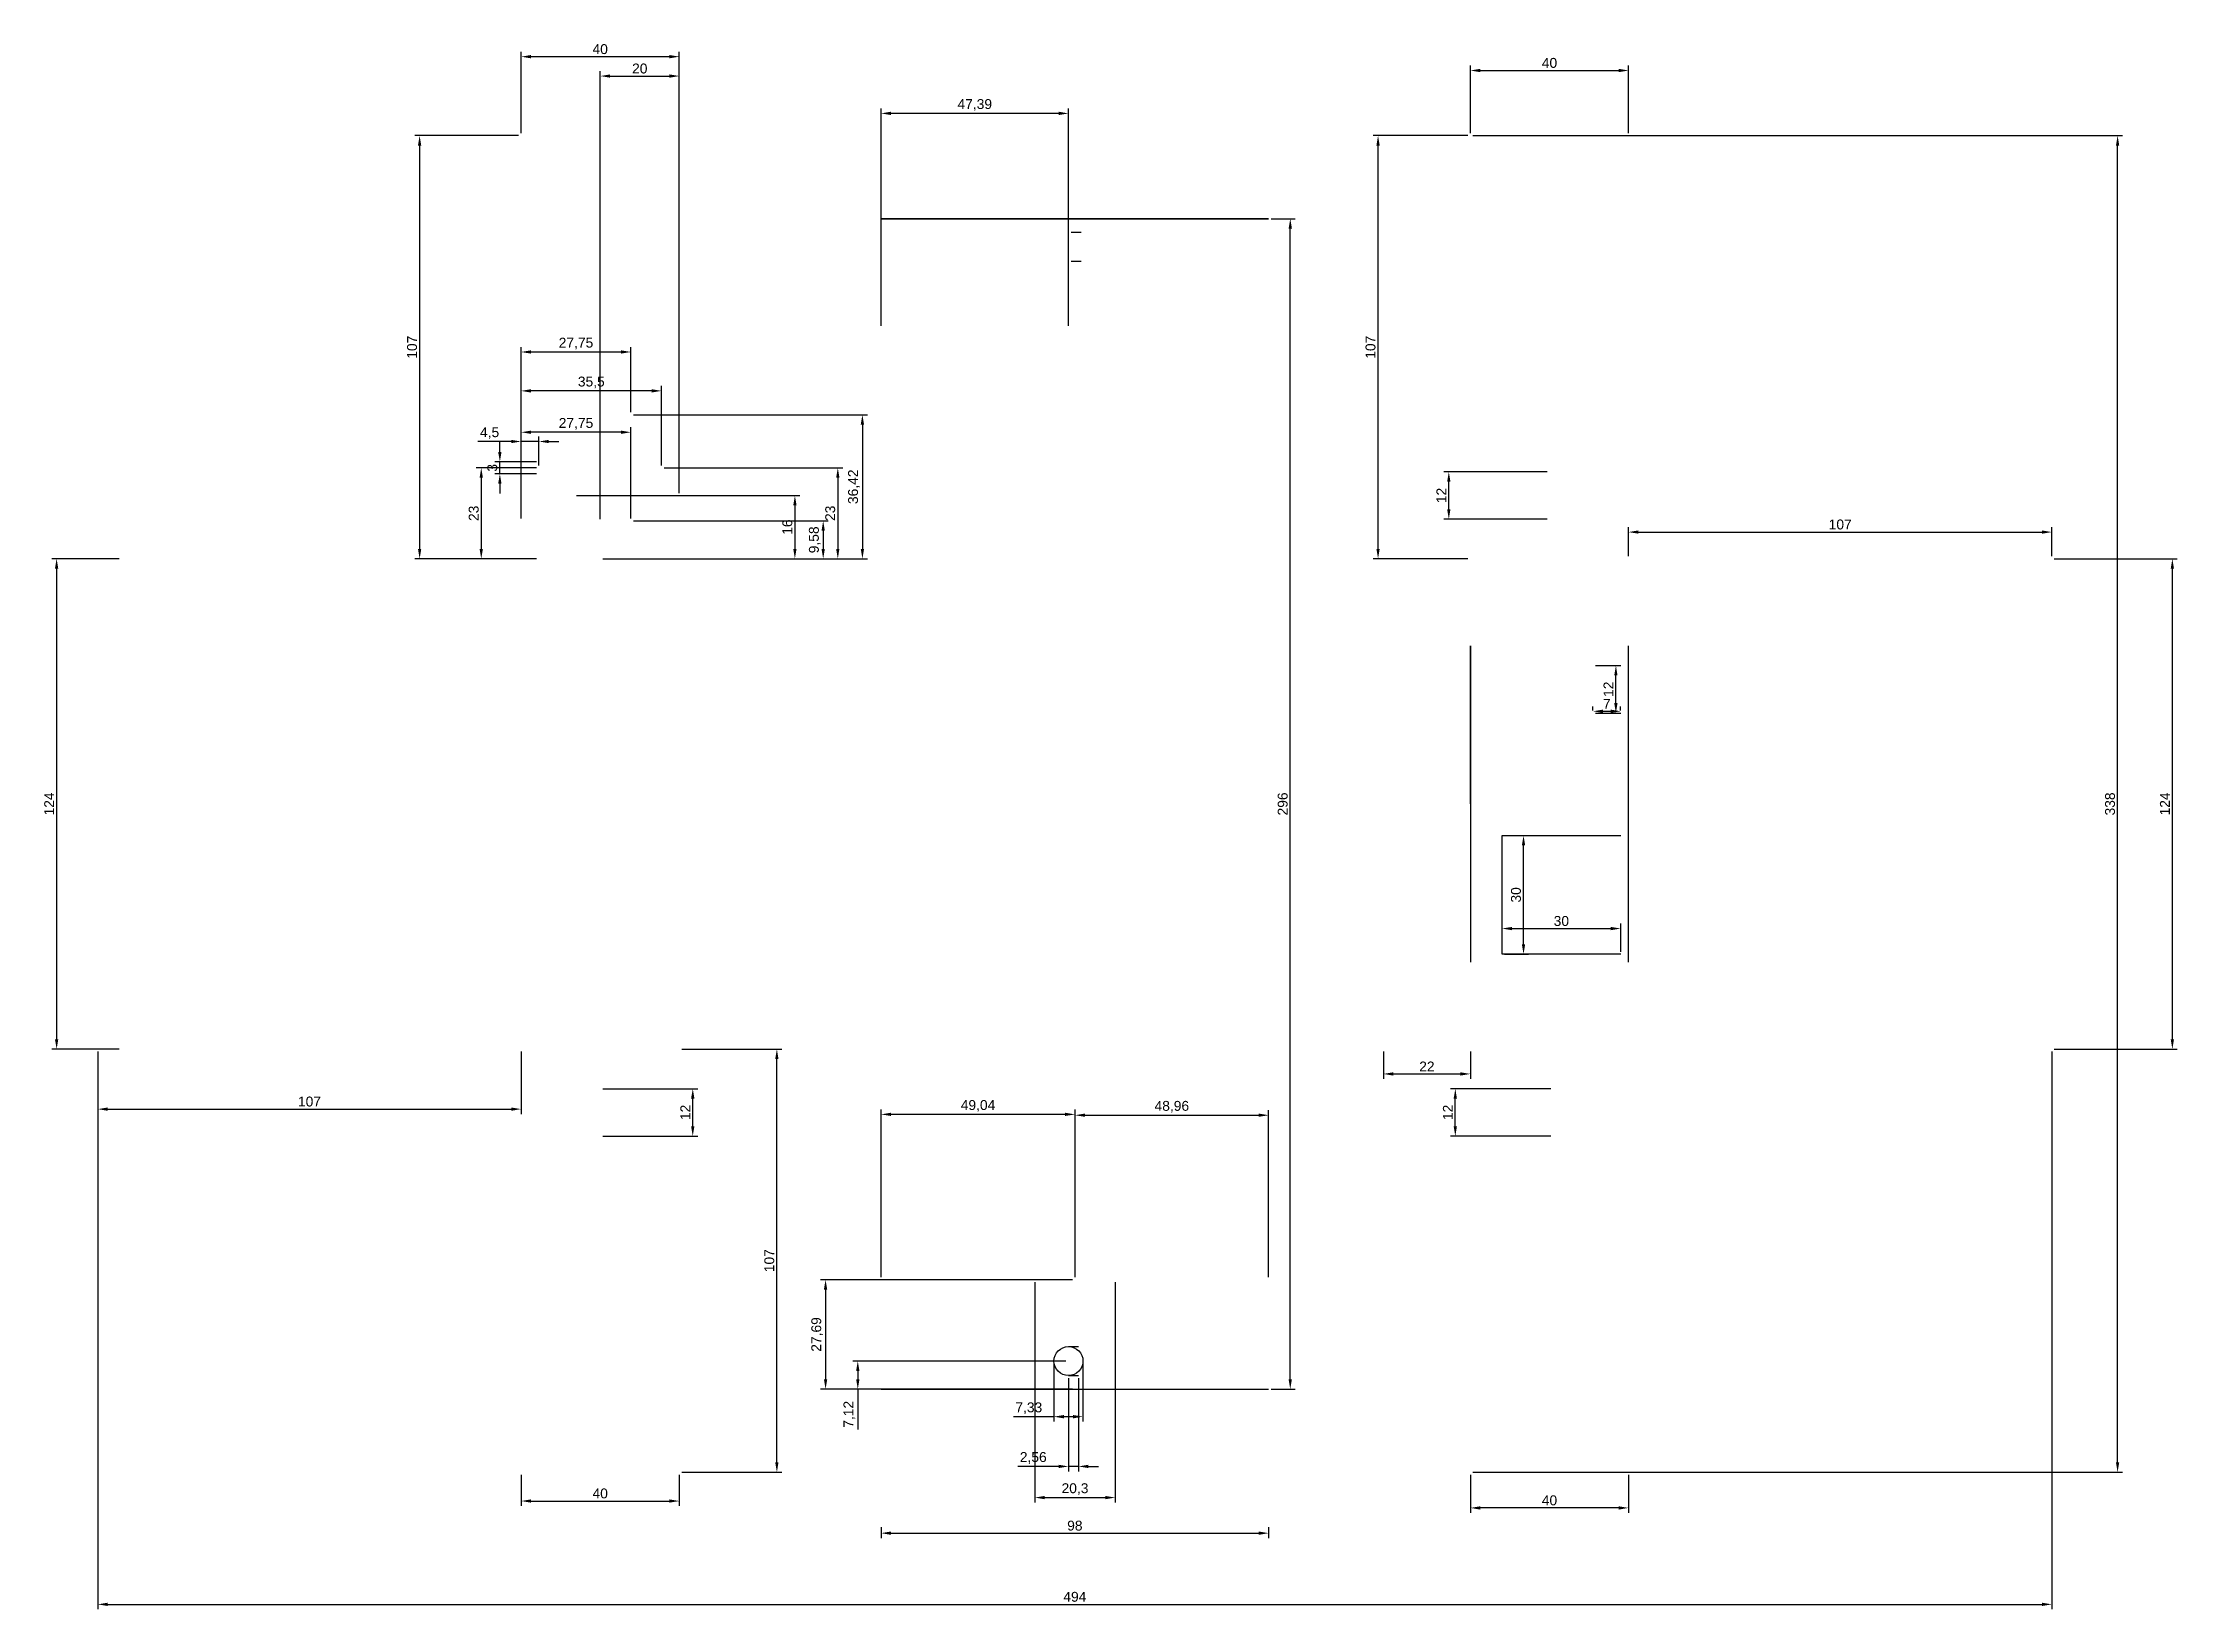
# Model space of a CAD drawing. Header units: millimetres. Extents: x 1956 to 2495, y 1173 to 1570.
import ezdxf

# ---------------------------------------------------------------- set-up
doc = ezdxf.new("R2010")
doc.units = ezdxf.units.MM
doc.styles.get("Standard").update_dxf_attribs({"font": 'arial.ttf'})
doc.dimstyles.new('ISO-25', dxfattribs={"dimtxt": 2.5, "dimasz": 2.5, "dimexe": 1.25, "dimexo": 0.625, "dimtad": 1, "dimtxsty": 'Standard', "dimcen": 2.5, "dimadec": 0, "dimazin": 0, "dimtfac": 1, "dimtmove": 0, "dimatfit": 3, "dimfxl": 1, "dimarcsym": 0})

# ---------------------------------------------------------------- blocks, each defined once
blk = doc.blocks.new('*D1')
at = {"color": 0, "lineweight": -2, "transparency": 16777216}
for p, q in [((2464.22, 1439.08), (2495.31, 1439.08)), ((2494.06, 1317.58), (2494.06, 1436.58)), ((2464.22, 1315.08), (2495.31, 1315.08))]:
    blk.add_line(p, q, dxfattribs=at)
at = {"color": 0, "transparency": 16777216}
for points in [[(2493.65, 1436.58), (2494.48, 1436.58), (2494.06, 1439.08)], [(2493.65, 1317.58), (2494.48, 1317.58), (2494.06, 1315.08)]]:
    blk.add_solid(points, dxfattribs=at)
at = {"layer": 'Defpoints', "color": 0, "transparency": 16777216}
for p in [(2463.59, 1439.08, 9.5), (2494.06, 1439.08), (2463.59, 1315.08, 9.5)]:
    blk.add_point(p, dxfattribs=at)
at = {"color": 0, "transparency": 16777216, "insert": (2492.18, 1377.08), "char_height": 2.5, "attachment_point": 5, "rotation": 90}
blk.add_mtext('124', dxfattribs=at)
blk = doc.blocks.new('*D2')
at = {"color": 0, "lineweight": -2, "transparency": 16777216}
for p, q in [((2316.59, 1546.71), (2316.59, 1563.81)), ((2319.09, 1562.56), (2354.09, 1562.56)), ((2356.59, 1546.71), (2356.59, 1563.81))]:
    blk.add_line(p, q, dxfattribs=at)
at = {"color": 0, "transparency": 16777216}
for points in [[(2319.09, 1562.97), (2319.09, 1562.14), (2316.59, 1562.56)], [(2354.09, 1562.97), (2354.09, 1562.14), (2356.59, 1562.56)]]:
    blk.add_solid(points, dxfattribs=at)
at = {"layer": 'Defpoints', "color": 0, "transparency": 16777216}
for p in [(2356.59, 1562.56), (2316.59, 1546.08, 10.5), (2356.59, 1546.08, 10.5)]:
    blk.add_point(p, dxfattribs=at)
at = {"color": 0, "transparency": 16777216, "insert": (2336.59, 1564.46), "char_height": 2.5, "attachment_point": 5}
blk.add_mtext('40', dxfattribs=at)
blk = doc.blocks.new('*D3')
at = {"color": 0, "lineweight": -2, "transparency": 16777216}
for p, q in [((2356.59, 1439.71), (2356.59, 1447.08)), ((2463.59, 1439.71), (2463.59, 1447.08)), ((2359.09, 1445.83), (2461.09, 1445.83))]:
    blk.add_line(p, q, dxfattribs=at)
at = {"color": 0, "transparency": 16777216}
for points in [[(2359.09, 1446.25), (2359.09, 1445.42), (2356.59, 1445.83)], [(2461.09, 1446.25), (2461.09, 1445.42), (2463.59, 1445.83)]]:
    blk.add_solid(points, dxfattribs=at)
at = {"layer": 'Defpoints', "color": 0, "transparency": 16777216}
for p in [(2463.59, 1445.83), (2356.59, 1439.08, 11.18), (2463.59, 1439.08, 10.5)]:
    blk.add_point(p, dxfattribs=at)
at = {"color": 0, "transparency": 16777216, "insert": (2410.09, 1447.74), "char_height": 2.5, "attachment_point": 5}
blk.add_mtext('107', dxfattribs=at)
blk = doc.blocks.new('*D4')
at = {"color": 0, "lineweight": -2, "transparency": 16777216}
for p, q in [((1974.97, 1439.08), (1957.91, 1439.08)), ((1959.16, 1436.58), (1959.16, 1317.58)), ((1974.97, 1315.08), (1957.91, 1315.08))]:
    blk.add_line(p, q, dxfattribs=at)
at = {"color": 0, "transparency": 16777216}
for points in [[(1958.74, 1436.58), (1959.58, 1436.58), (1959.16, 1439.08)], [(1958.74, 1317.58), (1959.58, 1317.58), (1959.16, 1315.08)]]:
    blk.add_solid(points, dxfattribs=at)
at = {"layer": 'Defpoints', "color": 0, "transparency": 16777216}
for p in [(1975.59, 1439.08, 10.5), (1959.16, 1315.08), (1975.59, 1315.08, 10.5)]:
    blk.add_point(p, dxfattribs=at)
at = {"color": 0, "transparency": 16777216, "insert": (1957.28, 1377.08), "char_height": 2.5, "attachment_point": 5, "rotation": 90}
blk.add_mtext('124', dxfattribs=at)
blk = doc.blocks.new('*D5')
at = {"color": 0, "lineweight": -2, "transparency": 16777216}
for p, q in [((2076.59, 1546.71), (2076.59, 1567.3)), ((2114.09, 1566.05), (2079.09, 1566.05)), ((2116.59, 1546.71), (2116.59, 1567.3))]:
    blk.add_line(p, q, dxfattribs=at)
at = {"color": 0, "transparency": 16777216}
for points in [[(2079.09, 1566.47), (2079.09, 1565.63), (2076.59, 1566.05)], [(2114.09, 1566.47), (2114.09, 1565.63), (2116.59, 1566.05)]]:
    blk.add_solid(points, dxfattribs=at)
at = {"layer": 'Defpoints', "color": 0, "transparency": 16777216}
for p in [(2076.59, 1566.05), (2076.59, 1546.08, 10.5), (2116.59, 1546.08, 10.5)]:
    blk.add_point(p, dxfattribs=at)
at = {"color": 0, "transparency": 16777216, "insert": (2096.59, 1567.95), "char_height": 2.5, "attachment_point": 5}
blk.add_mtext('40', dxfattribs=at)
blk = doc.blocks.new('*D6')
at = {"color": 0, "lineweight": -2, "transparency": 16777216}
for p, q in [((2075.97, 1546.08), (2049.69, 1546.08)), ((2050.94, 1543.58), (2050.94, 1441.58)), ((2075.97, 1439.08), (2049.69, 1439.08))]:
    blk.add_line(p, q, dxfattribs=at)
at = {"color": 0, "transparency": 16777216}
for points in [[(2050.52, 1543.58), (2051.35, 1543.58), (2050.94, 1546.08)], [(2050.52, 1441.58), (2051.35, 1441.58), (2050.94, 1439.08)]]:
    blk.add_solid(points, dxfattribs=at)
at = {"layer": 'Defpoints', "color": 0, "transparency": 16777216}
for p in [(2076.59, 1546.08, 10.5), (2050.94, 1439.08), (2076.59, 1439.08, 10.5)]:
    blk.add_point(p, dxfattribs=at)
at = {"color": 0, "transparency": 16777216, "insert": (2049.04, 1492.58), "char_height": 2.5, "attachment_point": 5, "rotation": 90}
blk.add_mtext('107', dxfattribs=at)
blk = doc.blocks.new('*D7')
at = {"color": 0, "lineweight": -2, "transparency": 16777216}
for p, q in [((2076.59, 1207.46), (2076.59, 1199.55)), ((2116.59, 1207.46), (2116.59, 1199.55)), ((2079.09, 1200.8), (2114.09, 1200.8))]:
    blk.add_line(p, q, dxfattribs=at)
at = {"color": 0, "transparency": 16777216}
for points in [[(2079.09, 1201.22), (2079.09, 1200.39), (2076.59, 1200.8)], [(2114.09, 1201.22), (2114.09, 1200.39), (2116.59, 1200.8)]]:
    blk.add_solid(points, dxfattribs=at)
at = {"layer": 'Defpoints', "color": 0, "transparency": 16777216}
for p in [(2076.59, 1208.08, 10.5), (2116.59, 1208.08, 10.5), (2116.59, 1200.8)]:
    blk.add_point(p, dxfattribs=at)
at = {"color": 0, "transparency": 16777216, "insert": (2096.59, 1202.71), "char_height": 2.5, "attachment_point": 5}
blk.add_mtext('40', dxfattribs=at)
blk = doc.blocks.new('*D8')
at = {"color": 0, "lineweight": -2, "transparency": 16777216}
for p, q in [((2117.22, 1315.08), (2142.51, 1315.08)), ((2141.26, 1210.58), (2141.26, 1312.58)), ((2117.22, 1208.08), (2142.51, 1208.08))]:
    blk.add_line(p, q, dxfattribs=at)
at = {"color": 0, "transparency": 16777216}
for points in [[(2140.84, 1312.58), (2141.67, 1312.58), (2141.26, 1315.08)], [(2140.84, 1210.58), (2141.67, 1210.58), (2141.26, 1208.08)]]:
    blk.add_solid(points, dxfattribs=at)
at = {"layer": 'Defpoints', "color": 0, "transparency": 16777216}
for p in [(2116.59, 1315.08, 10.5), (2141.26, 1315.08), (2116.59, 1208.08, 10.5)]:
    blk.add_point(p, dxfattribs=at)
at = {"color": 0, "transparency": 16777216, "insert": (2139.35, 1261.58), "char_height": 2.5, "attachment_point": 5, "rotation": 90}
blk.add_mtext('107', dxfattribs=at)
blk = doc.blocks.new('*D9')
at = {"color": 0, "lineweight": -2, "transparency": 16777216}
for p, q in [((2294.59, 1314.46), (2294.59, 1307.56)), ((2316.59, 1314.46), (2316.59, 1307.56)), ((2297.09, 1308.81), (2314.09, 1308.81))]:
    blk.add_line(p, q, dxfattribs=at)
at = {"color": 0, "transparency": 16777216}
for points in [[(2297.09, 1309.22), (2297.09, 1308.39), (2294.59, 1308.81)], [(2314.09, 1309.22), (2314.09, 1308.39), (2316.59, 1308.81)]]:
    blk.add_solid(points, dxfattribs=at)
at = {"layer": 'Defpoints', "color": 0, "transparency": 16777216}
for p in [(2294.59, 1315.08, 10.5), (2316.59, 1315.08, 10.5), (2316.59, 1308.81)]:
    blk.add_point(p, dxfattribs=at)
at = {"color": 0, "transparency": 16777216, "insert": (2305.59, 1310.69), "char_height": 2.5, "attachment_point": 5}
blk.add_mtext('22', dxfattribs=at)
blk = doc.blocks.new('*D10')
at = {"color": 0, "lineweight": -2, "transparency": 16777216}
for p, q in [((2316.59, 1207.46), (2316.59, 1197.81)), ((2356.59, 1207.46), (2356.59, 1197.81)), ((2354.09, 1199.06), (2319.09, 1199.06))]:
    blk.add_line(p, q, dxfattribs=at)
at = {"color": 0, "transparency": 16777216}
for points in [[(2319.09, 1199.48), (2319.09, 1198.64), (2316.59, 1199.06)], [(2354.09, 1199.48), (2354.09, 1198.64), (2356.59, 1199.06)]]:
    blk.add_solid(points, dxfattribs=at)
at = {"layer": 'Defpoints', "color": 0, "transparency": 16777216}
for p in [(2316.59, 1208.08, 9.5), (2356.59, 1208.08, 9.5), (2316.59, 1199.06)]:
    blk.add_point(p, dxfattribs=at)
at = {"color": 0, "transparency": 16777216, "insert": (2336.59, 1200.96), "char_height": 2.5, "attachment_point": 5}
blk.add_mtext('40', dxfattribs=at)
blk = doc.blocks.new('*D11')
at = {"color": 0, "lineweight": -2, "transparency": 16777216}
for p, q in [((2167.59, 1194.18), (2167.59, 1191.42)), ((2265.59, 1194.18), (2265.59, 1191.42)), ((2170.09, 1192.67), (2263.09, 1192.67))]:
    blk.add_line(p, q, dxfattribs=at)
at = {"color": 0, "transparency": 16777216}
for points in [[(2170.09, 1193.09), (2170.09, 1192.26), (2167.59, 1192.67)], [(2263.09, 1193.09), (2263.09, 1192.26), (2265.59, 1192.67)]]:
    blk.add_solid(points, dxfattribs=at)
at = {"layer": 'Defpoints', "color": 0, "transparency": 16777216}
for p in [(2167.59, 1194.8, 30.5), (2265.59, 1194.8, 30.5), (2265.59, 1192.67)]:
    blk.add_point(p, dxfattribs=at)
at = {"color": 0, "transparency": 16777216, "insert": (2216.59, 1194.57), "char_height": 2.5, "attachment_point": 5}
blk.add_mtext('98', dxfattribs=at)
blk = doc.blocks.new('*D12')
at = {"color": 0, "lineweight": -2, "transparency": 16777216}
for p, q in [((2266.22, 1525.08), (2272.3, 1525.08)), ((2271.05, 1231.58), (2271.05, 1522.58)), ((2266.22, 1229.08), (2272.3, 1229.08))]:
    blk.add_line(p, q, dxfattribs=at)
at = {"color": 0, "transparency": 16777216}
for points in [[(2270.64, 1522.58), (2271.47, 1522.58), (2271.05, 1525.08)], [(2270.64, 1231.58), (2271.47, 1231.58), (2271.05, 1229.08)]]:
    blk.add_solid(points, dxfattribs=at)
at = {"layer": 'Defpoints', "color": 0, "transparency": 16777216}
for p in [(2265.59, 1525.08, 30.5), (2271.05, 1525.08), (2265.59, 1229.08, 30.5)]:
    blk.add_point(p, dxfattribs=at)
at = {"color": 0, "transparency": 16777216, "insert": (2269.15, 1377.08), "char_height": 2.5, "attachment_point": 5, "rotation": 90}
blk.add_mtext('296', dxfattribs=at)
blk = doc.blocks.new('*D13')
at = {"color": 0, "lineweight": -2, "transparency": 16777216}
for p, q in [((1969.59, 1314.46), (1969.59, 1298.66)), ((2076.59, 1314.46), (2076.59, 1298.66)), ((1972.09, 1299.91), (2074.09, 1299.91))]:
    blk.add_line(p, q, dxfattribs=at)
at = {"color": 0, "transparency": 16777216}
for points in [[(1972.09, 1300.33), (1972.09, 1299.49), (1969.59, 1299.91)], [(2074.09, 1300.33), (2074.09, 1299.49), (2076.59, 1299.91)]]:
    blk.add_solid(points, dxfattribs=at)
at = {"layer": 'Defpoints', "color": 0, "transparency": 16777216}
for p in [(1969.59, 1315.08, 10.5), (2076.59, 1315.08, 10.5), (2076.59, 1299.91)]:
    blk.add_point(p, dxfattribs=at)
at = {"color": 0, "transparency": 16777216, "insert": (2023.09, 1301.81), "char_height": 2.5, "attachment_point": 5}
blk.add_mtext('107', dxfattribs=at)
blk = doc.blocks.new('*D14')
at = {"color": 0, "lineweight": -2, "transparency": 16777216}
for p, q in [((1969.59, 1314.46), (1969.59, 1173.42)), ((2463.59, 1314.46), (2463.59, 1173.42)), ((1972.09, 1174.67), (2461.09, 1174.67))]:
    blk.add_line(p, q, dxfattribs=at)
at = {"color": 0, "transparency": 16777216}
for points in [[(1972.09, 1175.09), (1972.09, 1174.25), (1969.59, 1174.67)], [(2461.09, 1175.09), (2461.09, 1174.25), (2463.59, 1174.67)]]:
    blk.add_solid(points, dxfattribs=at)
at = {"layer": 'Defpoints', "color": 0, "transparency": 16777216}
for p in [(1969.59, 1315.08, 9.5), (2463.59, 1315.08, 10.5), (2463.59, 1174.67)]:
    blk.add_point(p, dxfattribs=at)
at = {"color": 0, "transparency": 16777216, "insert": (2216.59, 1176.57), "char_height": 2.5, "attachment_point": 5}
blk.add_mtext('494', dxfattribs=at)
blk = doc.blocks.new('*D15')
at = {"color": 0, "lineweight": -2, "transparency": 16777216}
for p, q in [((2317.22, 1546.08), (2481.47, 1546.08)), ((2480.22, 1210.58), (2480.22, 1543.58)), ((2317.22, 1208.08), (2481.47, 1208.08))]:
    blk.add_line(p, q, dxfattribs=at)
at = {"color": 0, "transparency": 16777216}
for points in [[(2479.8, 1543.58), (2480.63, 1543.58), (2480.22, 1546.08)], [(2479.8, 1210.58), (2480.63, 1210.58), (2480.22, 1208.08)]]:
    blk.add_solid(points, dxfattribs=at)
at = {"layer": 'Defpoints', "color": 0, "transparency": 16777216}
for p in [(2316.59, 1546.08, 9.5), (2480.22, 1546.08), (2316.59, 1208.08, 9.5)]:
    blk.add_point(p, dxfattribs=at)
at = {"color": 0, "transparency": 16777216, "insert": (2478.31, 1377.08), "char_height": 2.5, "attachment_point": 5, "rotation": 90}
blk.add_mtext('338', dxfattribs=at)
blk = doc.blocks.new('*D16')
at = {"color": 0, "lineweight": -2, "transparency": 16777216}
for p, q in [((2335.97, 1461.08), (2309.89, 1461.08)), ((2311.14, 1451.58), (2311.14, 1458.58)), ((2335.97, 1449.08), (2309.89, 1449.08))]:
    blk.add_line(p, q, dxfattribs=at)
at = {"color": 0, "transparency": 16777216}
for points in [[(2310.72, 1458.58), (2311.55, 1458.58), (2311.14, 1461.08)], [(2310.72, 1451.58), (2311.55, 1451.58), (2311.14, 1449.08)]]:
    blk.add_solid(points, dxfattribs=at)
at = {"layer": 'Defpoints', "color": 0, "transparency": 16777216}
for p in [(2311.14, 1461.08), (2336.59, 1461.08, 10.5), (2336.59, 1449.08, 10.5)]:
    blk.add_point(p, dxfattribs=at)
at = {"color": 0, "transparency": 16777216, "insert": (2309.26, 1455.08), "char_height": 2.5, "attachment_point": 5, "rotation": 90}
blk.add_mtext('12', dxfattribs=at)
blk = doc.blocks.new('*D17')
at = {"color": 0, "lineweight": -2, "transparency": 16777216}
for p, q in [((2336.97, 1305.08), (2311.53, 1305.08)), ((2312.78, 1295.58), (2312.78, 1302.58)), ((2336.97, 1293.08), (2311.53, 1293.08))]:
    blk.add_line(p, q, dxfattribs=at)
at = {"color": 0, "transparency": 16777216}
for points in [[(2312.36, 1302.58), (2313.19, 1302.58), (2312.78, 1305.08)], [(2312.36, 1295.58), (2313.19, 1295.58), (2312.78, 1293.08)]]:
    blk.add_solid(points, dxfattribs=at)
at = {"layer": 'Defpoints', "color": 0, "transparency": 16777216}
for p in [(2312.78, 1305.08), (2337.59, 1305.08, 10.5), (2337.59, 1293.08, 10.5)]:
    blk.add_point(p, dxfattribs=at)
at = {"color": 0, "transparency": 16777216, "insert": (2310.9, 1299.08), "char_height": 2.5, "attachment_point": 5, "rotation": 90}
blk.add_mtext('12', dxfattribs=at)
blk = doc.blocks.new('*D18')
at = {"color": 0, "lineweight": -2, "transparency": 16777216}
for p, q in [((2097.22, 1305.08), (2121.24, 1305.08)), ((2119.99, 1295.58), (2119.99, 1302.58)), ((2097.22, 1293.08), (2121.24, 1293.08))]:
    blk.add_line(p, q, dxfattribs=at)
at = {"color": 0, "transparency": 16777216}
for points in [[(2119.57, 1302.58), (2120.41, 1302.58), (2119.99, 1305.08)], [(2119.57, 1295.58), (2120.41, 1295.58), (2119.99, 1293.08)]]:
    blk.add_solid(points, dxfattribs=at)
at = {"layer": 'Defpoints', "color": 0, "transparency": 16777216}
for p in [(2096.59, 1305.08, 9.5), (2119.99, 1305.08), (2096.59, 1293.08, 9.5)]:
    blk.add_point(p, dxfattribs=at)
at = {"color": 0, "transparency": 16777216, "insert": (2118.11, 1299.08), "char_height": 2.5, "attachment_point": 5, "rotation": 90}
blk.add_mtext('12', dxfattribs=at)
blk = doc.blocks.new('*D19')
at = {"color": 0, "lineweight": -2, "transparency": 16777216}
for p, q in [((2071.22, 1466.08), (2071.22, 1468.58)), ((2080.47, 1463.58), (2069.97, 1463.58)), ((2071.22, 1460.58), (2071.22, 1463.58)), ((2080.47, 1460.58), (2069.97, 1460.58)), ((2071.22, 1458.08), (2071.22, 1455.58))]:
    blk.add_line(p, q, dxfattribs=at)
at = {"color": 0, "transparency": 16777216}
for points in [[(2070.8, 1466.08), (2071.64, 1466.08), (2071.22, 1463.58)], [(2070.8, 1458.08), (2071.64, 1458.08), (2071.22, 1460.58)]]:
    blk.add_solid(points, dxfattribs=at)
at = {"layer": 'Defpoints', "color": 0, "transparency": 16777216}
for p in [(2071.22, 1463.58), (2081.09, 1463.58, 9.5), (2081.09, 1460.58, 9.5)]:
    blk.add_point(p, dxfattribs=at)
at = {"color": 0, "transparency": 16777216, "insert": (2069.32, 1462.08), "char_height": 2.5, "attachment_point": 5, "rotation": 90}
blk.add_mtext('3', dxfattribs=at)
blk = doc.blocks.new('*D20')
at = {"color": 0, "lineweight": -2, "transparency": 16777216}
for p, q in [((2206.48, 1256.14), (2206.48, 1200.43)), ((2226.78, 1256.14), (2226.78, 1200.43)), ((2208.98, 1201.68), (2224.28, 1201.68))]:
    blk.add_line(p, q, dxfattribs=at)
at = {"color": 0, "transparency": 16777216}
for points in [[(2208.98, 1202.09), (2208.98, 1201.26), (2206.48, 1201.68)], [(2224.28, 1202.09), (2224.28, 1201.26), (2226.78, 1201.68)]]:
    blk.add_solid(points, dxfattribs=at)
at = {"layer": 'Defpoints', "color": 0, "transparency": 16777216}
for p in [(2206.48, 1256.77, 30.5), (2226.78, 1256.77, 30.5), (2226.78, 1201.68)]:
    blk.add_point(p, dxfattribs=at)
at = {"color": 0, "transparency": 16777216, "insert": (2216.63, 1203.81), "char_height": 2.5, "attachment_point": 5}
blk.add_mtext('20,3', dxfattribs=at)
blk = doc.blocks.new('*D21')
at = {"color": 0, "lineweight": -2, "transparency": 16777216}
for p, q in [((2214.98, 1231.91), (2214.98, 1208.31)), ((2217.53, 1231.91), (2217.53, 1208.31)), ((2212.48, 1209.56), (2202.19, 1209.56)), ((2217.53, 1209.56), (2214.98, 1209.56)), ((2220.03, 1209.56), (2222.53, 1209.56))]:
    blk.add_line(p, q, dxfattribs=at)
at = {"color": 0, "transparency": 16777216}
for points in [[(2212.48, 1209.97), (2212.48, 1209.14), (2214.98, 1209.56)], [(2220.03, 1209.97), (2220.03, 1209.14), (2217.53, 1209.56)]]:
    blk.add_solid(points, dxfattribs=at)
at = {"layer": 'Defpoints', "color": 0, "transparency": 16777216}
for p in [(2214.98, 1232.54, 30.5), (2217.53, 1232.54, 30.5), (2214.98, 1209.56)]:
    blk.add_point(p, dxfattribs=at)
at = {"color": 0, "transparency": 16777216, "insert": (2206.08, 1211.69), "char_height": 2.5, "attachment_point": 5}
blk.add_mtext('2,56', dxfattribs=at)
blk = doc.blocks.new('*D22')
at = {"color": 0, "lineweight": -2, "transparency": 16777216}
for p, q in [((2211.31, 1235.58), (2211.31, 1220.88)), ((2218.64, 1235.58), (2218.64, 1220.88)), ((2211.31, 1222.13), (2201.09, 1222.13)), ((2216.14, 1222.13), (2213.81, 1222.13))]:
    blk.add_line(p, q, dxfattribs=at)
at = {"color": 0, "transparency": 16777216}
for points in [[(2213.81, 1222.55), (2213.81, 1221.71), (2211.31, 1222.13)], [(2216.14, 1222.55), (2216.14, 1221.71), (2218.64, 1222.13)]]:
    blk.add_solid(points, dxfattribs=at)
at = {"layer": 'Defpoints', "color": 0, "transparency": 16777216}
for p in [(2211.31, 1236.2, 30.5), (2218.64, 1236.2, 30.5), (2211.31, 1222.13)]:
    blk.add_point(p, dxfattribs=at)
at = {"color": 0, "transparency": 16777216, "insert": (2204.95, 1224.26), "char_height": 2.5, "attachment_point": 5}
blk.add_mtext('7,33', dxfattribs=at)
blk = doc.blocks.new('*D23')
at = {"color": 0, "lineweight": -2, "transparency": 16777216}
for p, q in [((2315.97, 1546.08), (2292, 1546.08)), ((2293.25, 1441.58), (2293.25, 1543.58)), ((2315.97, 1439.08), (2292, 1439.08))]:
    blk.add_line(p, q, dxfattribs=at)
at = {"color": 0, "transparency": 16777216}
for points in [[(2292.83, 1543.58), (2293.66, 1543.58), (2293.25, 1546.08)], [(2292.83, 1441.58), (2293.66, 1441.58), (2293.25, 1439.08)]]:
    blk.add_solid(points, dxfattribs=at)
at = {"layer": 'Defpoints', "color": 0, "transparency": 16777216}
for p in [(2293.25, 1546.08), (2316.59, 1546.08, 10.5), (2316.59, 1439.08, 10.5)]:
    blk.add_point(p, dxfattribs=at)
at = {"color": 0, "transparency": 16777216, "insert": (2291.35, 1492.58), "char_height": 2.5, "attachment_point": 5, "rotation": 90}
blk.add_mtext('107', dxfattribs=at)
blk = doc.blocks.new('*D24')
at = {"color": 0, "lineweight": -2, "transparency": 16777216}
for p, q in [((2325.22, 1369.08), (2331.28, 1369.08)), ((2330.03, 1341.58), (2330.03, 1366.58)), ((2325.22, 1339.08), (2331.28, 1339.08))]:
    blk.add_line(p, q, dxfattribs=at)
at = {"color": 0, "transparency": 16777216}
for points in [[(2329.61, 1366.58), (2330.44, 1366.58), (2330.03, 1369.08)], [(2329.61, 1341.58), (2330.44, 1341.58), (2330.03, 1339.08)]]:
    blk.add_solid(points, dxfattribs=at)
at = {"layer": 'Defpoints', "color": 0, "transparency": 16777216}
for p in [(2324.59, 1369.08, 9.5), (2330.03, 1369.08), (2324.59, 1339.08, 9.5)]:
    blk.add_point(p, dxfattribs=at)
at = {"color": 0, "transparency": 16777216, "insert": (2328.12, 1354.08), "char_height": 2.5, "attachment_point": 5, "rotation": 90}
blk.add_mtext('30', dxfattribs=at)
blk = doc.blocks.new('*D25')
at = {"color": 0, "lineweight": -2, "transparency": 16777216}
for p, q in [((2324.59, 1339.71), (2324.59, 1346.82)), ((2327.09, 1345.57), (2352.09, 1345.57)), ((2354.59, 1339.71), (2354.59, 1346.82))]:
    blk.add_line(p, q, dxfattribs=at)
at = {"color": 0, "transparency": 16777216}
for points in [[(2327.09, 1345.98), (2327.09, 1345.15), (2324.59, 1345.57)], [(2352.09, 1345.98), (2352.09, 1345.15), (2354.59, 1345.57)]]:
    blk.add_solid(points, dxfattribs=at)
at = {"layer": 'Defpoints', "color": 0, "transparency": 16777216}
for p in [(2354.59, 1345.57), (2324.59, 1339.08, 9.5), (2354.59, 1339.08, 9.5)]:
    blk.add_point(p, dxfattribs=at)
at = {"color": 0, "transparency": 16777216, "insert": (2339.59, 1347.47), "char_height": 2.5, "attachment_point": 5}
blk.add_mtext('30', dxfattribs=at)
blk = doc.blocks.new('*D26')
at = {"color": 0, "lineweight": -2, "transparency": 16777216}
for p, q in [((2348.2, 1412.08), (2354.63, 1412.08)), ((2353.38, 1402.58), (2353.38, 1409.58)), ((2348.2, 1400.08), (2354.63, 1400.08))]:
    blk.add_line(p, q, dxfattribs=at)
at = {"color": 0, "transparency": 16777216}
for points in [[(2352.96, 1409.58), (2353.79, 1409.58), (2353.38, 1412.08)], [(2352.96, 1402.58), (2353.79, 1402.58), (2353.38, 1400.08)]]:
    blk.add_solid(points, dxfattribs=at)
at = {"layer": 'Defpoints', "color": 0, "transparency": 16777216}
for p in [(2347.58, 1412.08, 9.5), (2353.38, 1412.08), (2347.58, 1400.08, 9.5)]:
    blk.add_point(p, dxfattribs=at)
at = {"color": 0, "transparency": 16777216, "insert": (2351.5, 1406.08), "char_height": 2.5, "attachment_point": 5, "rotation": 90}
blk.add_mtext('12', dxfattribs=at)
blk = doc.blocks.new('*D27')
at = {"color": 0, "lineweight": -2, "transparency": 16777216}
for p, q in [((2347.58, 1400.71), (2347.58, 1401.76)), ((2350.08, 1400.51), (2352.08, 1400.51)), ((2354.58, 1400.71), (2354.58, 1401.76))]:
    blk.add_line(p, q, dxfattribs=at)
at = {"color": 0, "transparency": 16777216}
for points in [[(2350.08, 1400.93), (2350.08, 1400.1), (2347.58, 1400.51)], [(2352.08, 1400.93), (2352.08, 1400.1), (2354.58, 1400.51)]]:
    blk.add_solid(points, dxfattribs=at)
at = {"layer": 'Defpoints', "color": 0, "transparency": 16777216}
for p in [(2347.58, 1400.08, 9.5), (2354.58, 1400.51), (2354.58, 1400.08, 9.5)]:
    blk.add_point(p, dxfattribs=at)
at = {"color": 0, "transparency": 16777216, "insert": (2351.08, 1402.39), "char_height": 2.5, "attachment_point": 5}
blk.add_mtext('7', dxfattribs=at)
blk = doc.blocks.new('*D28')
at = {"color": 0, "lineweight": -2, "transparency": 16777216}
for p, q in [((2097.22, 1455.08), (2147.06, 1455.08)), ((2145.81, 1452.58), (2145.81, 1441.58)), ((2097.22, 1439.08), (2147.06, 1439.08))]:
    blk.add_line(p, q, dxfattribs=at)
at = {"color": 0, "transparency": 16777216}
for points in [[(2145.4, 1452.58), (2146.23, 1452.58), (2145.81, 1455.08)], [(2145.4, 1441.58), (2146.23, 1441.58), (2145.81, 1439.08)]]:
    blk.add_solid(points, dxfattribs=at)
at = {"layer": 'Defpoints', "color": 0, "transparency": 16777216}
for p in [(2096.59, 1455.08, 9.5), (2096.59, 1439.08, 9.5), (2145.81, 1439.08)]:
    blk.add_point(p, dxfattribs=at)
at = {"color": 0, "transparency": 16777216, "insert": (2143.91, 1447.08), "char_height": 2.5, "attachment_point": 5, "rotation": 90}
blk.add_mtext('16', dxfattribs=at)
blk = doc.blocks.new('*D29')
at = {"color": 0, "lineweight": -2, "transparency": 16777216}
for p, q in [((2096.59, 1455.71), (2096.59, 1562.4)), ((2099.09, 1561.15), (2114.09, 1561.15)), ((2116.59, 1455.71), (2116.59, 1562.4))]:
    blk.add_line(p, q, dxfattribs=at)
at = {"color": 0, "transparency": 16777216}
for points in [[(2099.09, 1561.57), (2099.09, 1560.74), (2096.59, 1561.15)], [(2114.09, 1561.57), (2114.09, 1560.74), (2116.59, 1561.15)]]:
    blk.add_solid(points, dxfattribs=at)
at = {"layer": 'Defpoints', "color": 0, "transparency": 16777216}
for p in [(2116.59, 1561.15), (2096.59, 1455.08, 10.5), (2116.59, 1455.08, 10.5)]:
    blk.add_point(p, dxfattribs=at)
at = {"color": 0, "transparency": 16777216, "insert": (2106.59, 1563.05), "char_height": 2.5, "attachment_point": 5}
blk.add_mtext('20', dxfattribs=at)
blk = doc.blocks.new('*D31')
at = {"color": 0, "lineweight": -2, "transparency": 16777216}
for p, q in [((2104.97, 1448.66), (2154.22, 1448.66)), ((2152.97, 1446.16), (2152.97, 1441.58)), ((2104.97, 1439.08), (2154.22, 1439.08))]:
    blk.add_line(p, q, dxfattribs=at)
at = {"color": 0, "transparency": 16777216}
for points in [[(2152.55, 1446.16), (2153.39, 1446.16), (2152.97, 1448.66)], [(2152.55, 1441.58), (2153.39, 1441.58), (2152.97, 1439.08)]]:
    blk.add_solid(points, dxfattribs=at)
at = {"layer": 'Defpoints', "color": 0, "transparency": 16777216}
for p in [(2104.34, 1448.66, 10.5), (2104.34, 1439.08, 10.5), (2152.97, 1439.08)]:
    blk.add_point(p, dxfattribs=at)
at = {"color": 0, "transparency": 16777216, "insert": (2150.84, 1443.87), "char_height": 2.5, "attachment_point": 5, "rotation": 90}
blk.add_mtext('9,58', dxfattribs=at)
blk = doc.blocks.new('*D32')
at = {"color": 0, "lineweight": -2, "transparency": 16777216}
for p, q in [((2112.72, 1462.08), (2157.91, 1462.08)), ((2156.66, 1459.58), (2156.66, 1441.58)), ((2112.72, 1439.08), (2157.91, 1439.08))]:
    blk.add_line(p, q, dxfattribs=at)
at = {"color": 0, "transparency": 16777216}
for points in [[(2156.24, 1459.58), (2157.07, 1459.58), (2156.66, 1462.08)], [(2156.24, 1441.58), (2157.07, 1441.58), (2156.66, 1439.08)]]:
    blk.add_solid(points, dxfattribs=at)
at = {"layer": 'Defpoints', "color": 0, "transparency": 16777216}
for p in [(2112.09, 1462.08, 10.5), (2112.09, 1439.08, 10.5), (2156.66, 1439.08)]:
    blk.add_point(p, dxfattribs=at)
at = {"color": 0, "transparency": 16777216, "insert": (2154.75, 1450.58), "char_height": 2.5, "attachment_point": 5, "rotation": 90}
blk.add_mtext('23', dxfattribs=at)
blk = doc.blocks.new('*D33')
at = {"color": 0, "lineweight": -2, "transparency": 16777216}
for p, q in [((2104.97, 1475.5), (2164.13, 1475.5)), ((2162.88, 1473), (2162.88, 1441.58)), ((2104.97, 1439.08), (2164.13, 1439.08))]:
    blk.add_line(p, q, dxfattribs=at)
at = {"color": 0, "transparency": 16777216}
for points in [[(2162.46, 1473), (2163.3, 1473), (2162.88, 1475.5)], [(2162.46, 1441.58), (2163.3, 1441.58), (2162.88, 1439.08)]]:
    blk.add_solid(points, dxfattribs=at)
at = {"layer": 'Defpoints', "color": 0, "transparency": 16777216}
for p in [(2104.34, 1475.5, 10.5), (2104.34, 1439.08, 10.5), (2162.88, 1439.08)]:
    blk.add_point(p, dxfattribs=at)
at = {"color": 0, "transparency": 16777216, "insert": (2160.75, 1457.29), "char_height": 2.5, "attachment_point": 5, "rotation": 90}
blk.add_mtext('36,42', dxfattribs=at)
blk = doc.blocks.new('*D34')
at = {"color": 0, "lineweight": -2, "transparency": 16777216}
for p, q in [((2080.47, 1462.08), (2065.27, 1462.08)), ((2066.52, 1459.58), (2066.52, 1441.58)), ((2080.47, 1439.08), (2065.27, 1439.08))]:
    blk.add_line(p, q, dxfattribs=at)
at = {"color": 0, "transparency": 16777216}
for points in [[(2066.1, 1459.58), (2066.93, 1459.58), (2066.52, 1462.08)], [(2066.1, 1441.58), (2066.93, 1441.58), (2066.52, 1439.08)]]:
    blk.add_solid(points, dxfattribs=at)
at = {"layer": 'Defpoints', "color": 0, "transparency": 16777216}
for p in [(2081.09, 1462.08, 10.5), (2066.52, 1439.08), (2081.09, 1439.08, 10.5)]:
    blk.add_point(p, dxfattribs=at)
at = {"color": 0, "transparency": 16777216, "insert": (2064.62, 1450.58), "char_height": 2.5, "attachment_point": 5, "rotation": 90}
blk.add_mtext('23', dxfattribs=at)
blk = doc.blocks.new('*D35')
at = {"color": 0, "lineweight": -2, "transparency": 16777216}
for p, q in [((2074.09, 1468.74), (2065.67, 1468.74)), ((2076.59, 1462.71), (2076.59, 1469.99)), ((2081.09, 1468.74), (2076.59, 1468.74)), ((2081.09, 1462.71), (2081.09, 1469.99)), ((2083.59, 1468.74), (2086.09, 1468.74))]:
    blk.add_line(p, q, dxfattribs=at)
at = {"color": 0, "transparency": 16777216}
for points in [[(2074.09, 1469.15), (2074.09, 1468.32), (2076.59, 1468.74)], [(2083.59, 1469.15), (2083.59, 1468.32), (2081.09, 1468.74)]]:
    blk.add_solid(points, dxfattribs=at)
at = {"layer": 'Defpoints', "color": 0, "transparency": 16777216}
for p in [(2076.59, 1468.74), (2076.59, 1462.08, 10.5), (2081.09, 1462.08, 10.5)]:
    blk.add_point(p, dxfattribs=at)
at = {"color": 0, "transparency": 16777216, "insert": (2068.63, 1470.86), "char_height": 2.5, "attachment_point": 5}
blk.add_mtext('4,5', dxfattribs=at)
blk = doc.blocks.new('*D36')
at = {"color": 0, "lineweight": -2, "transparency": 16777216}
for p, q in [((2076.59, 1449.28), (2076.59, 1472.33)), ((2101.84, 1471.08), (2079.09, 1471.08)), ((2104.34, 1449.28), (2104.34, 1472.33))]:
    blk.add_line(p, q, dxfattribs=at)
at = {"color": 0, "transparency": 16777216}
for points in [[(2079.09, 1471.49), (2079.09, 1470.66), (2076.59, 1471.08)], [(2101.84, 1471.49), (2101.84, 1470.66), (2104.34, 1471.08)]]:
    blk.add_solid(points, dxfattribs=at)
at = {"layer": 'Defpoints', "color": 0, "transparency": 16777216}
for p in [(2076.59, 1471.08), (2076.59, 1448.66, 10.5), (2104.34, 1448.66, 9.5)]:
    blk.add_point(p, dxfattribs=at)
at = {"color": 0, "transparency": 16777216, "insert": (2090.47, 1473.2), "char_height": 2.5, "attachment_point": 5}
blk.add_mtext('27,75', dxfattribs=at)
blk = doc.blocks.new('*D37')
at = {"color": 0, "lineweight": -2, "transparency": 16777216}
for p, q in [((2076.59, 1462.71), (2076.59, 1482.79)), ((2109.59, 1481.54), (2079.09, 1481.54)), ((2112.09, 1462.71), (2112.09, 1482.79))]:
    blk.add_line(p, q, dxfattribs=at)
at = {"color": 0, "transparency": 16777216}
for points in [[(2079.09, 1481.96), (2079.09, 1481.12), (2076.59, 1481.54)], [(2109.59, 1481.96), (2109.59, 1481.12), (2112.09, 1481.54)]]:
    blk.add_solid(points, dxfattribs=at)
at = {"layer": 'Defpoints', "color": 0, "transparency": 16777216}
for p in [(2076.59, 1481.54), (2076.59, 1462.08, 10.5), (2112.09, 1462.08, 9.5)]:
    blk.add_point(p, dxfattribs=at)
at = {"color": 0, "transparency": 16777216, "insert": (2094.34, 1483.67), "char_height": 2.5, "attachment_point": 5}
blk.add_mtext('35,5', dxfattribs=at)
blk = doc.blocks.new('*D38')
at = {"color": 0, "lineweight": -2, "transparency": 16777216}
for p, q in [((2076.59, 1476.13), (2076.59, 1492.62)), ((2101.84, 1491.37), (2079.09, 1491.37)), ((2104.34, 1476.13), (2104.34, 1492.62))]:
    blk.add_line(p, q, dxfattribs=at)
at = {"color": 0, "transparency": 16777216}
for points in [[(2079.09, 1491.79), (2079.09, 1490.96), (2076.59, 1491.37)], [(2101.84, 1491.79), (2101.84, 1490.96), (2104.34, 1491.37)]]:
    blk.add_solid(points, dxfattribs=at)
at = {"layer": 'Defpoints', "color": 0, "transparency": 16777216}
for p in [(2076.59, 1491.37), (2076.59, 1475.5, 10.5), (2104.34, 1475.5, 10.5)]:
    blk.add_point(p, dxfattribs=at)
at = {"color": 0, "transparency": 16777216, "insert": (2090.47, 1493.5), "char_height": 2.5, "attachment_point": 5}
blk.add_mtext('27,75', dxfattribs=at)
blk = doc.blocks.new('*D39')
at = {"color": 0, "lineweight": -2, "transparency": 16777216}
for p, q in [((2216, 1256.77), (2152.32, 1256.77)), ((2153.57, 1254.27), (2153.57, 1231.58)), ((2216, 1229.08), (2152.32, 1229.08))]:
    blk.add_line(p, q, dxfattribs=at)
at = {"color": 0, "transparency": 16777216}
for points in [[(2153.15, 1254.27), (2153.98, 1254.27), (2153.57, 1256.77)], [(2153.15, 1231.58), (2153.98, 1231.58), (2153.57, 1229.08)]]:
    blk.add_solid(points, dxfattribs=at)
at = {"layer": 'Defpoints', "color": 0, "transparency": 16777216}
for p in [(2216.63, 1256.77, 30.5), (2153.57, 1229.08), (2216.63, 1229.08, 30.5)]:
    blk.add_point(p, dxfattribs=at)
at = {"color": 0, "transparency": 16777216, "insert": (2151.44, 1242.92), "char_height": 2.5, "attachment_point": 5, "rotation": 90}
blk.add_mtext('27,69', dxfattribs=at)
blk = doc.blocks.new('*D40')
at = {"color": 0, "lineweight": -2, "transparency": 16777216}
for p, q in [((2214.35, 1236.2), (2160.46, 1236.2)), ((2161.71, 1233.7), (2161.71, 1231.58)), ((2214.35, 1229.08), (2160.46, 1229.08)), ((2161.71, 1229.08), (2161.71, 1218.88))]:
    blk.add_line(p, q, dxfattribs=at)
at = {"color": 0, "transparency": 16777216}
for points in [[(2161.3, 1233.7), (2162.13, 1233.7), (2161.71, 1236.2)], [(2161.3, 1231.58), (2162.13, 1231.58), (2161.71, 1229.08)]]:
    blk.add_solid(points, dxfattribs=at)
at = {"layer": 'Defpoints', "color": 0, "transparency": 16777216}
for p in [(2214.98, 1236.2, 30.5), (2161.71, 1229.08), (2214.98, 1229.08, 30.5)]:
    blk.add_point(p, dxfattribs=at)
at = {"color": 0, "transparency": 16777216, "insert": (2159.58, 1222.73), "char_height": 2.5, "attachment_point": 5, "rotation": 90}
blk.add_mtext('7,12', dxfattribs=at)
blk = doc.blocks.new('*D41')
at = {"color": 0, "lineweight": -2, "transparency": 16777216}
for p, q in [((2167.59, 1257.39), (2167.59, 1299.83)), ((2214.13, 1298.58), (2170.09, 1298.58)), ((2216.63, 1257.39), (2216.63, 1299.83))]:
    blk.add_line(p, q, dxfattribs=at)
at = {"color": 0, "transparency": 16777216}
for points in [[(2170.09, 1299), (2170.09, 1298.17), (2167.59, 1298.58)], [(2214.13, 1299), (2214.13, 1298.17), (2216.63, 1298.58)]]:
    blk.add_solid(points, dxfattribs=at)
at = {"layer": 'Defpoints', "color": 0, "transparency": 16777216}
for p in [(2167.59, 1298.58), (2167.59, 1256.77, 29.5), (2216.63, 1256.77)]:
    blk.add_point(p, dxfattribs=at)
at = {"color": 0, "transparency": 16777216, "insert": (2192.11, 1300.71), "char_height": 2.5, "attachment_point": 5}
blk.add_mtext('49,04', dxfattribs=at)
blk = doc.blocks.new('*D42')
at = {"color": 0, "lineweight": -2, "transparency": 16777216}
for p, q in [((2216.63, 1257.39), (2216.63, 1299.62)), ((2219.13, 1298.37), (2263.09, 1298.37)), ((2265.59, 1257.39), (2265.59, 1299.62))]:
    blk.add_line(p, q, dxfattribs=at)
at = {"color": 0, "transparency": 16777216}
for points in [[(2219.13, 1298.79), (2219.13, 1297.96), (2216.63, 1298.37)], [(2263.09, 1298.79), (2263.09, 1297.96), (2265.59, 1298.37)]]:
    blk.add_solid(points, dxfattribs=at)
at = {"layer": 'Defpoints', "color": 0, "transparency": 16777216}
for p in [(2265.59, 1298.37), (2216.63, 1256.77, 29.5), (2265.59, 1256.77, 29.5)]:
    blk.add_point(p, dxfattribs=at)
at = {"color": 0, "transparency": 16777216, "insert": (2241.11, 1300.5), "char_height": 2.5, "attachment_point": 5}
blk.add_mtext('48,96', dxfattribs=at)
blk = doc.blocks.new('*D45')
at = {"color": 0, "lineweight": -2, "transparency": 16777216}
for p, q in [((2167.59, 1498.02), (2167.59, 1552.96)), ((2212.48, 1551.71), (2170.09, 1551.71)), ((2214.98, 1498.02), (2214.98, 1552.96))]:
    blk.add_line(p, q, dxfattribs=at)
at = {"color": 0, "transparency": 16777216}
for points in [[(2170.09, 1552.13), (2170.09, 1551.29), (2167.59, 1551.71)], [(2212.48, 1552.13), (2212.48, 1551.29), (2214.98, 1551.71)]]:
    blk.add_solid(points, dxfattribs=at)
at = {"layer": 'Defpoints', "color": 0, "transparency": 16777216}
for p in [(2167.59, 1551.71), (2167.59, 1497.39, 30.5), (2214.98, 1497.39, 30.5)]:
    blk.add_point(p, dxfattribs=at)
at = {"color": 0, "transparency": 16777216, "insert": (2191.29, 1553.84), "char_height": 2.5, "attachment_point": 5}
blk.add_mtext('47,39', dxfattribs=at)

msp = doc.modelspace()

# ---------------------------------------------------------------- linework, layer by layer
at = {"extrusion": (1.49976e-32, 1.22465e-16, -1)}
for p, q in [((2265.59, 1525.08, 30.5), (2167.59, 1525.08, 30.5)), ((2218.204, 1521.624, 30.5), (2215.664, 1521.624, 30.5))]:
    msp.add_line(p, q, dxfattribs=at)
for p, q in [((2265.59, 1525.08, 30.5), (2167.59, 1525.08, 30.5)), ((2167.59, 1525.08, 30.5), (2265.59, 1525.08, 30.5)), ((2096.59, 1449.08, 10.5), (2096.59, 1461.08, 10.5)), ((2090.59, 1455.08, 10.5), (2102.59, 1455.08, 10.5)), ((2316.59, 1377.08, 10.5), (2316.59, 1417.08, 10.5)), ((2316.59, 1377.08, 10.5), (2316.59, 1417.08, 10.5)), ((2316.59, 1417.08, 10.5), (2316.59, 1337.08, 10.5)), ((2356.59, 1337.08, 10.5), (2356.59, 1417.08, 10.5)), ((2316.59, 1377.08, 10.5), (2316.59, 1337.08, 10.5)), ((2324.59, 1339.08, 10.5), (2324.59, 1369.08, 10.5)), ((2324.59, 1369.08, 10.5), (2354.59, 1369.08, 10.5)), ((2354.59, 1339.08, 10.5), (2324.59, 1339.08, 10.5))]:
    msp.add_line(p, q)
at = {"extrusion": (1.83697e-16, 6.12323e-17, -1)}
msp.add_line((2218.204, 1514.294, 30.5), (2215.664, 1514.294, 30.5), dxfattribs=at)
at = {"extrusion": (-1.83697e-16, -6.12323e-17, -1)}
msp.add_line((2214.977, 1239.867, 30.5), (2217.517, 1239.867, 30.5), dxfattribs=at)
at = {"extrusion": (0, -1.22465e-16, -1)}
for p, q in [((2214.977, 1232.537, 30.5), (2217.517, 1232.537, 30.5)), ((2167.59, 1229.08, 30.5), (2265.59, 1229.08, 30.5))]:
    msp.add_line(p, q, dxfattribs=at)
msp.add_circle((2214.977, 1236.202, 30.5), 3.665)

# ---------------------------------------------------------------- dimensions: what is measured, and where the dimension line sits
for base, p1, p2, picture, middle in [((2076.59, 1566.05), (2116.59, 1546.08, 10.5), (2076.59, 1546.08, 10.5), '*D5', (2096.59, 1566.05)), ((2463.59, 1174.668), (1969.59, 1315.08, 9.5), (2463.59, 1315.08, 10.5), '*D14', (2216.59, 1174.668))]:
    dim = msp.add_linear_dim(base=base, p1=p1, p2=p2, dimstyle='ISO-25')
    dim.commit()
    dim.dimension.update_dxf_attribs({"geometry": picture, "text_midpoint": middle, "dimtype": 160})
for base, p1, p2, picture, middle in [((2356.59, 1562.558), (2316.59, 1546.08, 10.5), (2356.59, 1546.08, 10.5), '*D2', (2336.59, 1564.459)), ((2116.59, 1561.153), (2096.59, 1455.08, 10.5), (2116.59, 1455.08, 10.5), '*D29', (2106.59, 1563.054)), ((2167.59, 1551.712), (2214.983, 1497.393, 30.5), (2167.59, 1497.393, 30.5), '*D45', (2191.287, 1553.839)), ((2076.59, 1491.373), (2104.34, 1475.504, 10.5), (2076.59, 1475.504, 10.5), '*D38', (2090.465, 1493.5)), ((2076.59, 1481.539), (2112.09, 1462.08, 9.5), (2076.59, 1462.08, 10.5), '*D37', (2094.34, 1483.666)), ((2076.59, 1471.076), (2104.34, 1448.657, 9.5), (2076.59, 1448.657, 10.5), '*D36', (2090.465, 1473.204)), ((2076.59, 1468.737), (2081.09, 1462.08, 10.5), (2076.59, 1462.08, 10.5), '*D35', (2068.63, 1470.859)), ((2463.59, 1445.834), (2356.59, 1439.08, 11.179), (2463.59, 1439.08, 10.5), '*D3', (2410.09, 1447.736)), ((2354.578, 1400.514), (2347.578, 1400.08, 9.5), (2354.578, 1400.08, 9.5), '*D27', (2351.078, 1402.389)), ((2354.59, 1345.568), (2324.59, 1339.08, 9.5), (2354.59, 1339.08, 9.5), '*D25', (2339.59, 1347.47)), ((2076.59, 1299.911), (1969.59, 1315.08, 10.5), (2076.59, 1315.08, 10.5), '*D13', (2023.09, 1301.812)), ((2316.59, 1308.807), (2294.59, 1315.08, 10.5), (2316.59, 1315.08, 10.5), '*D9', (2305.59, 1310.687)), ((2167.59, 1298.585), (2216.628, 1256.768), (2167.59, 1256.768, 29.5), '*D41', (2192.109, 1300.712)), ((2265.59, 1298.374), (2216.628, 1256.768, 29.5), (2265.59, 1256.768, 29.5), '*D42', (2241.109, 1300.502)), ((2226.78, 1201.678), (2206.476, 1256.768, 30.5), (2226.78, 1256.768, 30.5), '*D20', (2216.628, 1203.806)), ((2211.312, 1222.13), (2218.641, 1236.202, 30.5), (2211.312, 1236.202, 30.5), '*D22', (2204.95, 1224.258)), ((2214.977, 1209.558), (2217.533, 1232.537, 30.5), (2214.977, 1232.537, 30.5), '*D21', (2206.084, 1211.686)), ((2116.59, 1200.804), (2076.59, 1208.08, 10.5), (2116.59, 1208.08, 10.5), '*D7', (2096.59, 1202.705)), ((2316.59, 1199.059), (2356.59, 1208.08, 9.5), (2316.59, 1208.08, 9.5), '*D10', (2336.59, 1200.96)), ((2265.59, 1192.674), (2167.59, 1194.804, 30.5), (2265.59, 1194.804, 30.5), '*D11', (2216.59, 1194.575))]:
    dim = msp.add_linear_dim(base=base, p1=p1, p2=p2, dimstyle='ISO-25')
    dim.commit()
    dim.dimension.update_dxf_attribs({"geometry": picture, "text_midpoint": middle})
for base, p1, p2, picture, middle in [((2050.937, 1439.08), (2076.59, 1546.08, 10.5), (2076.59, 1439.08, 10.5), '*D6', (2049.036, 1492.58)), ((2293.248, 1546.08), (2316.59, 1439.08, 10.5), (2316.59, 1546.08, 10.5), '*D23', (2291.347, 1492.58)), ((2480.215, 1546.08), (2316.59, 1208.08, 9.5), (2316.59, 1546.08, 9.5), '*D15', (2478.313, 1377.08)), ((2271.054, 1525.08), (2265.59, 1229.08, 30.5), (2265.59, 1525.08, 30.5), '*D12', (2269.153, 1377.08)), ((2162.879, 1439.08), (2104.34, 1475.504, 10.5), (2104.34, 1439.08, 10.5), '*D33', (2160.752, 1457.292)), ((2071.221, 1463.58), (2081.09, 1460.58, 9.5), (2081.09, 1463.58, 9.5), '*D19', (2069.319, 1462.08)), ((2066.518, 1439.08), (2081.09, 1462.08, 10.5), (2081.09, 1439.08, 10.5), '*D34', (2064.615, 1450.58)), ((2156.655, 1439.08), (2112.09, 1462.08, 10.5), (2112.09, 1439.08, 10.5), '*D32', (2154.753, 1450.58)), ((2311.135, 1461.08), (2336.59, 1449.08, 10.5), (2336.59, 1461.08, 10.5), '*D16', (2309.255, 1455.08)), ((2145.813, 1439.08), (2096.59, 1455.08, 9.5), (2096.59, 1439.08, 9.5), '*D28', (2143.912, 1447.08)), ((2152.969, 1439.08), (2104.34, 1448.657, 10.5), (2104.34, 1439.08, 10.5), '*D31', (2150.841, 1443.869)), ((1959.161, 1315.08), (1975.59, 1439.08, 10.5), (1975.59, 1315.08, 10.5), '*D4', (1957.281, 1377.08)), ((2353.376, 1412.08), (2347.578, 1400.08, 9.5), (2347.578, 1412.08, 9.5), '*D26', (2351.496, 1406.08)), ((2330.027, 1369.08), (2324.59, 1339.08, 9.5), (2324.59, 1369.08, 9.5), '*D24', (2328.125, 1354.08)), ((2141.255, 1315.08), (2116.59, 1208.08, 10.5), (2116.59, 1315.08, 10.5), '*D8', (2139.354, 1261.58)), ((2119.991, 1305.08), (2096.59, 1293.08, 9.5), (2096.59, 1305.08, 9.5), '*D18', (2118.111, 1299.08)), ((2312.777, 1305.08), (2337.59, 1293.08, 10.5), (2337.59, 1305.08, 10.5), '*D17', (2310.897, 1299.08)), ((2153.568, 1229.08), (2216.628, 1256.768, 30.5), (2216.628, 1229.08, 30.5), '*D39', (2151.44, 1242.924)), ((2161.712, 1229.08), (2214.977, 1236.202, 30.5), (2214.977, 1229.08, 30.5), '*D40', (2159.585, 1222.731))]:
    dim = msp.add_linear_dim(base=base, p1=p1, p2=p2, angle=90, dimstyle='ISO-25')
    dim.commit()
    dim.dimension.update_dxf_attribs({"geometry": picture, "text_midpoint": middle})
dim = msp.add_linear_dim(base=(2494.065, 1439.08), p1=(2463.59, 1315.08, 9.5), p2=(2463.59, 1439.08, 9.5), angle=90, dimstyle='ISO-25')
dim.commit()
dim.dimension.update_dxf_attribs({"geometry": '*D1', "text_midpoint": (2494.065, 1377.08), "dimtype": 160})

doc.saveas('drawing.dxf')
